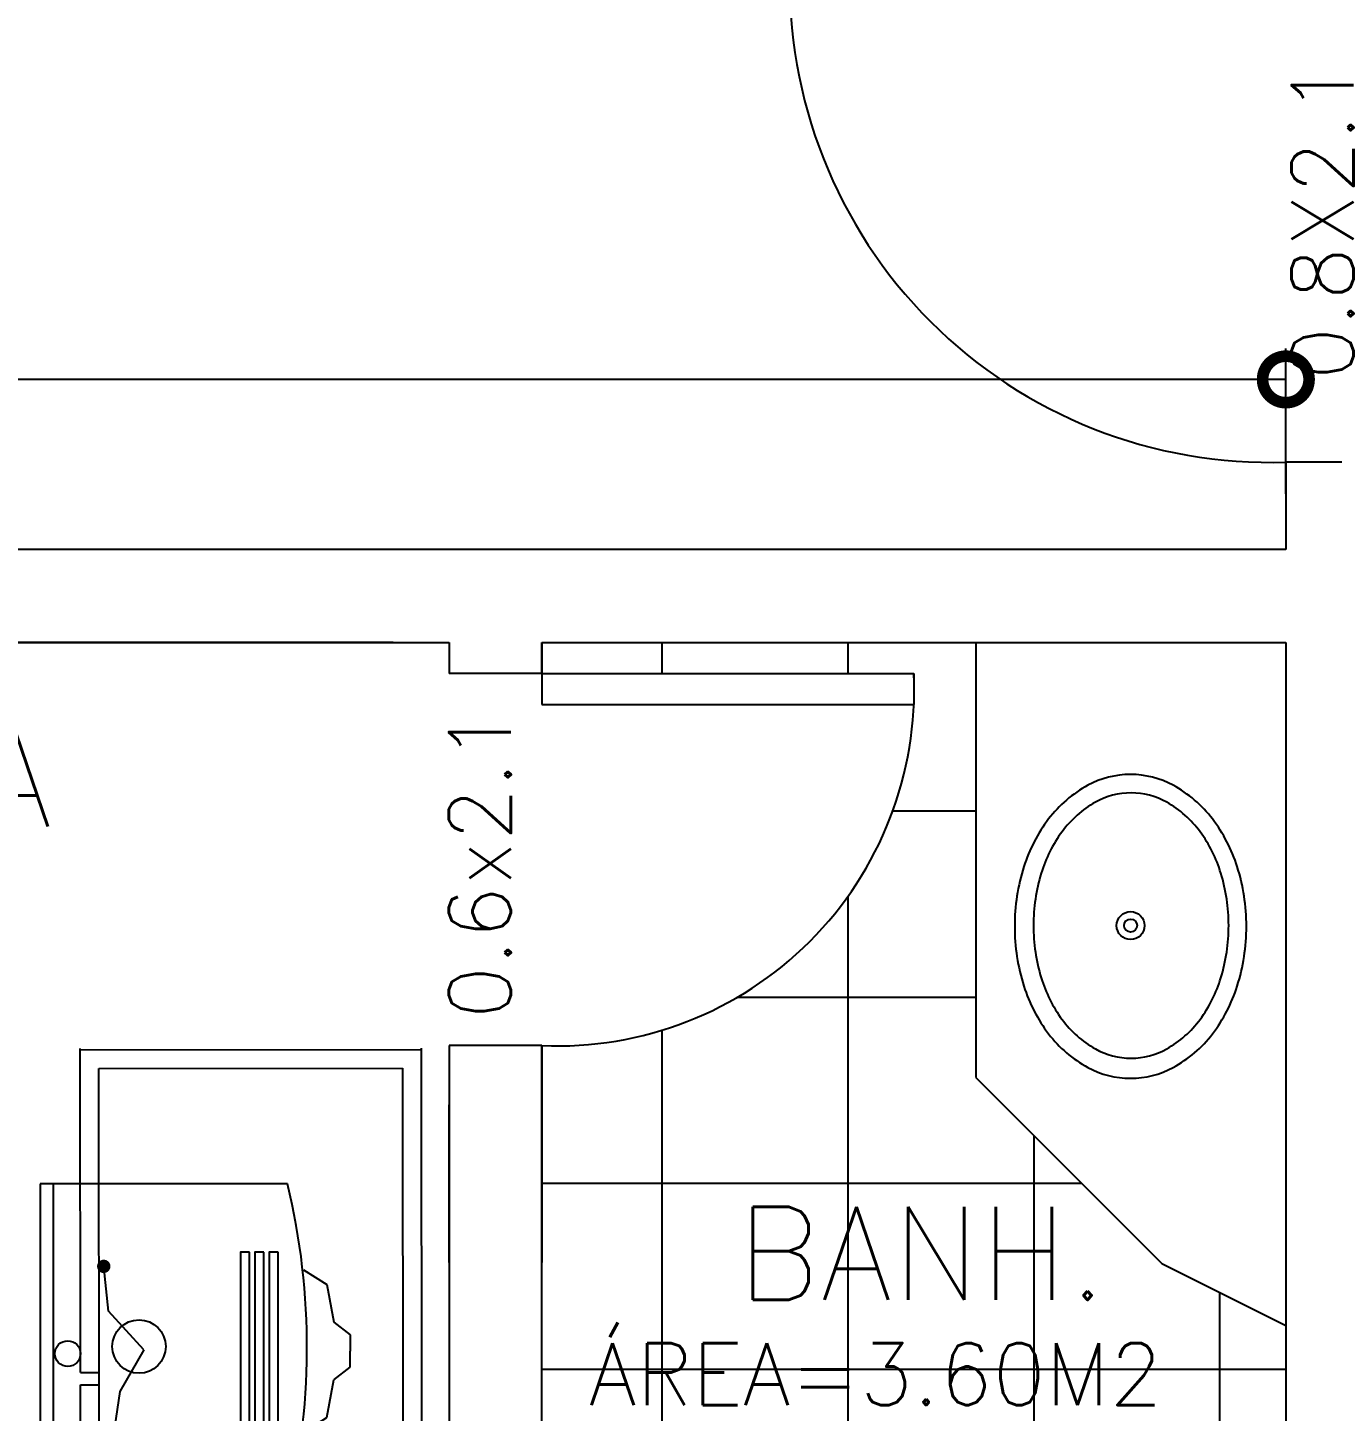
# Model space of a CAD drawing. Extents: x 500 to 638, y 181 to 267.
# Drawn here: x 549.677 to 551.781, y 229.732 to 231.963 of the extents above; entities that cross this region are included whole.
import ezdxf
from ezdxf.enums import TextEntityAlignment as Align

# ---------------------------------------------------------------- set-up
doc = ezdxf.new("R2010")
doc.units = 0
doc.header["$LTSCALE"] = 7
doc.layers.get('0').update_dxf_attribs({"linetype": 'CONTINUOUS'})
doc.layers.get('DEFPOINTS').update_dxf_attribs({"linetype": 'CONTINUOUS'})
for name, color, linetype in [('ACESSÓRIO', 2, 'CONTINUOUS'), ('ALVENARIA', 7, 'CONTINUOUS'), ('COTA', 1, 'CONTINUOUS'), ('HATCH', 30, 'CONTINUOUS'), ('JAPOR', 142, 'CONTINUOUS'), ('TEXTO2', 40, 'CONTINUOUS'), ('TEXTO3', 3, 'CONTINUOUS')]:
    doc.layers.add(name, color=color, linetype=linetype)
doc.styles.add('SIMPLEX', font='SIMPLEX.SHX')
doc.dimstyles.new('DIM50', dxfattribs={"dimtxt": 0.12, "dimasz": 0.15, "dimexe": 0.05, "dimexo": 0.09, "dimgap": 0.09, "dimtad": 1, "dimzin": 0, "dimdsep": 46, "dimtxsty": 'SIMPLEX', "dimblk1": 'DOTSMALL', "dimblk2": 'DOTSMALL', "dimsah": 1, "dimcen": 0.09, "dimadec": 0, "dimazin": 0, "dimtfac": 1, "dimtix": 1, "dimtofl": 0, "dimtmove": 2, "dimatfit": 3, "dimldrblk": 'DOTSMALL', "dimfxl": 1, "dimtolj": 1, "dimtzin": 0, "dimarcsym": 0})

# ---------------------------------------------------------------- blocks, each defined once
blk = doc.blocks.new('RTTTck')
for p, q in [((26.65043925588608, 11.72355620401837), (26.65043925588608, 12.24897556177789)), ((27.36543925588608, 12.24897556177789), (26.65043925588608, 12.24897556177789)), ((27.36543925588608, 11.71973872999926), (27.36543925588608, 12.24897556177789)), ((26.65043925588608, 12.22037556177788), (27.36543925588608, 12.22037556177788)), ((27.09299645080229, 12.10251855521462), (27.18907540935423, 12.11280777155498)), ((26.92142559853316, 12.07851102684589), (26.80475798973742, 12.0956592062728)), ((27.01064237829675, 12.02706571685462), (26.92142559853316, 12.07851102684589)), ((27.01064237829675, 12.02706571685462), (27.09299645080229, 12.10251855521462)), ((26.83392367986996, 11.6856374431412), (26.86558749219674, 11.6356672610569)), ((27.18195377496284, 11.6856374431412), (27.15028996263606, 11.6356672610569)), ((26.86558749219674, 11.6356672610569), (26.94638152220839, 11.6202859128616)), ((27.15028996263606, 11.6356672610569), (27.06949593262441, 11.6202859128616)), ((26.94638152220839, 11.6202859128616), (26.9733128655456, 11.58567739710313)), ((27.06949593262441, 11.6202859128616), (27.0425645892872, 11.58567739710313)), ((26.9733128655456, 11.58567739710313), (27.0079387274164, 11.58567739710313)), ((27.0425645892872, 11.58567739710313), (27.0079387274164, 11.58567739710313))]:
    blk.add_line(p, q)
at = {"const_width": 0.0143}
for points in [[(26.81190798973741, 12.09565920627282, 1), (26.79760798973742, 12.09565920627282, 1)], [(27.19622540935423, 12.11280777155498, 1), (27.18192540935422, 12.11280777155498, 1)]]:
    blk.add_lwpolyline(points, format="xyb", close=True, dxfattribs=at)
for points in [[(27.219542743317, 11.80101897282403), (27.219542743317, 11.8202461403872), (26.80018302772195, 11.8202461403872), (26.80018302772195, 11.80101897282403)], [(27.219542743317, 11.77025589057818), (27.219542743317, 11.78948305814137), (26.80018302772195, 11.78948305814137), (26.80018302772195, 11.77025589057818)], [(27.219542743317, 11.73949280833235), (27.219542743317, 11.75871997589553), (26.80018302772195, 11.75871997589553), (26.80018302772195, 11.73949280833235)]]:
    blk.add_lwpolyline(points, close=True)
blk.add_circle((27.01750508555479, 12.03735493319498), 0.05720000000000001)
blk.add_arc((27.01563377441967, 13.16280481974037), 1.484858112489088, 255.7622694461546, 283.6259177667483)
blk = doc.blocks.new('A$C2BC71508')
at = {"layer": 'ACESSÓRIO'}
for p, q in [((0.06480791911531014, 2.301389881806557), (0.06480599226256345, 2.303576998204647)), ((0.06480791911531014, 2.301389881806784), (0.614807705670728, 2.301874432461858)), ((0.06526603973475176, 1.781390083609352), (0.06480791911531014, 2.301389881806784)), ((0.6148057788179813, 2.304061548859721), (0.6155768627493217, 1.42882591930524)), ((0.094834337508928, 2.271416323484658), (0.5848341473490564, 2.271848014068468)), ((0.09557706455166226, 1.428367798685798), (0.09483433750870063, 2.271416323484658)), ((0.5848341473490564, 2.271848014068468), (0.5855768743914496, 1.428799489269807)), ((0.06526603973475176, 1.781390083609352), (0.09526602809251017, 1.781416513644984)), ((0.06528365975850647, 1.761390091370998), (0.09528364811626489, 1.76141652140663)), ((0.06555945617014913, 1.448341360888975), (0.06528365975850647, 1.761390091370998)), ((0.0655594561703765, 1.448341360888975), (0.09555944452790754, 1.448367790924607)), ((0.06557707619390385, 1.428341368650166), (0.5855768743914496, 1.428799489269807)), ((0.06603519681334546, 0.9083415704525066), (0.06557707619390385, 1.428341368650166)), ((0.09698666645704179, 2.643873344254644e-05), (0.09557706455143489, 1.428367798685798)), ((0.6155768627488669, 1.42882591930524), (0.6169864646547012, 0.0004845593528841619)), ((0.09560349458729434, 1.398367810328494), (0.5856033044271953, 1.398799500912304)), ((0.2906034189111324, 1.398539605560785), (0.2906474689707466, 1.348539624964673)), ((0.325603405328593, 1.398570440602583), (0.3256877524963784, 1.302830348504443)), ((0.3556033936858967, 1.398596870638215), (0.3556877408539094, 1.302856778540075)), ((0.3906033801031299, 1.398627705680013), (0.3906474301627441, 1.348627725083901)), ((0.5856033044271953, 1.398799500912304), (0.5869600462613107, 0.0304581176750105)), ((0.2906474689707466, 1.348539624964673), (0.3256474553879798, 1.348570460006471)), ((0.3556474437455108, 1.348596890042103), (0.3906474301627441, 1.348627725083901)), ((0.1355342978279168, 1.309859064069855), (0.3256814126018526, 1.31002658396946)), ((0.3091119797429656, 1.302815745223228), (0.3719758515353533, 1.302871128390592)), ((0.3091163484975823, 1.297856895183116), (0.3091119797429656, 1.302815745223228)), ((0.3719802202897426, 1.297912278350481), (0.3091163484975823, 1.297856895183116)), ((0.3256921212507677, 1.297871498464332), (0.3257292562038856, 1.25572066036338)), ((0.355681400959611, 1.310053014005092), (0.5469669013896237, 1.310221536824287)), ((0.3556921096085262, 1.297897928499964), (0.3557292445614166, 1.25574709039924)), ((0.3719758515353533, 1.302871128390592), (0.3719802202897426, 1.297912278350481)), ((0.3256965033212964, 1.292897533714807), (0.1355493885473606, 1.292730013815202)), ((0.5469819921090675, 1.293092486569634), (0.3556964916790548, 1.292923963750439)), ((0.135575801535424, 1.262749375928792), (0.3257229163093598, 1.262916895828397)), ((0.3091534834504728, 1.255706057082392), (0.3720173552428605, 1.255761440249756)), ((0.3091578522050895, 1.250747207041826), (0.3091534834504728, 1.255706057082392)), ((0.3720217239972499, 1.25080259020919), (0.3091578522050895, 1.250747207041826)), ((0.325733624958275, 1.250761810323041), (0.3257744002401068, 1.204478937610105)), ((0.3557229046668908, 1.262943325864029), (0.5470084050969035, 1.263111848683224)), ((0.3557336133160334, 1.250788240358673), (0.3557743885976379, 1.204505367645737)), ((0.3720173552428605, 1.255761440249756), (0.3720217239972499, 1.25080259020919)), ((0.3257380070288036, 1.245787845573972), (0.1355908922548679, 1.245620325674366)), ((0.5470234958165747, 1.245982798428798), (0.355737995386562, 1.245814275609604)), ((0.1356209455718727, 1.211507653175516), (0.3257680603458084, 1.211675173075122)), ((0.3557680487031121, 1.211701603110754), (0.5470535491333521, 1.211870125929948)), ((0.3257831510652522, 1.194546122820697), (0.1356360362913165, 1.194378602921091)), ((0.3091986274869214, 1.20446433432889), (0.3720624992790817, 1.204519717496254)), ((0.3092029962413108, 1.199505484288551), (0.3091986274869214, 1.20446433432889)), ((0.3720668680336985, 1.199560867455915), (0.3092029962413108, 1.199505484288551)), ((0.3257787689947236, 1.199520087569539), (0.3258159039476141, 1.157369249468815)), ((0.3557787573520272, 1.199546517605398), (0.3558158923051451, 1.157395679504447)), ((0.547068639852796, 1.194741075675523), (0.3557831394227833, 1.194572552856329)), ((0.3720624992790817, 1.204519717496254), (0.3720668680336985, 1.199560867455915)), ((0.1356624492793799, 1.164397965034226), (0.3258095640533156, 1.164565484933831)), ((0.3558095524106193, 1.164591914969463), (0.5470950528408594, 1.164760437788658)), ((0.3258246547727595, 1.147436434679406), (0.1356775399988237, 1.147268914779801)), ((0.3092401311944286, 1.157354646187599), (0.372104002986589, 1.157410029354963)), ((0.309244499948818, 1.152395796147488), (0.3092401311944286, 1.157354646187599)), ((0.3721083717412057, 1.152451179314852), (0.309244499948818, 1.152395796147488)), ((0.3258202727022308, 1.152410399428703), (0.3259241340913377, 1.034520264857377)), ((0.3558202610595345, 1.152436829464335), (0.3559186996617427, 1.040701947733936)), ((0.5471101435603032, 1.147631387534233), (0.3558246431300631, 1.147462864715038)), ((0.372104002986589, 1.157410029354963), (0.3721083717412057, 1.152451179314852)), ((0.355912227698127, 1.048048091227969), (0.5405088539596363, 1.08609224295887)), ((0.5439663753620607, 1.069315767282973), (0.3559276327791849, 1.030562217995879)), ((0.1375449439149179, 1.00304402888159), (0.325917662127722, 1.04186640835141)), ((0.3089961622797546, 1.031031521096878), (0.3705660800715123, 1.043720676591732)), ((0.3099971127055596, 1.026174741190829), (0.3089961622797546, 1.031031521096878)), ((0.3715670304970899, 1.038863896686138), (0.3099971127055596, 1.026174741190829)), ((0.3259285938534049, 1.029458114773291), (0.3269601471627084, 0.03022905736506232)), ((0.3559231594238099, 1.035639797650077), (0.3569601355202394, 0.03025548740069439)), ((0.3705660800715123, 1.043720676591732), (0.3715670304970899, 1.038863896686138)), ((0.3259330672087799, 1.02438053511932), (0.1410024653171149, 0.9862675532056926)), ((0.3561385899306515, 0.9627687225057286), (0.5407352161921608, 1.000812874236402)), ((0.5441927375945852, 0.9840363985602778), (0.3561539950117094, 0.9452828492734113)), ((0.1377713061476697, 0.9177646601591221), (0.3261440243602465, 0.95658703962917)), ((0.3261594294415318, 0.9391011663968527), (0.1412288275498668, 0.900988184483225)), ((0.3092225245125064, 0.9457521523744106), (0.3707924423040367, 0.9584413078694922)), ((0.3102234749383115, 0.9408953724685887), (0.3092225245125064, 0.9457521523744106)), ((0.3717933927298418, 0.953584527963443), (0.3102234749383115, 0.9408953724685887)), ((0.3707924423040367, 0.9584413078694922), (0.3717933927298418, 0.953584527963443)), ((0.06603519681334546, 0.9083415704525066), (0.09603518517064913, 0.9083680004881387)), ((0.06605281683710018, 0.8883415782141526), (0.09605280519463122, 0.8883680082497847)), ((0.0665109374565418, 0.5399997991338239), (0.06605281683710018, 0.8883415782141526)), ((0.1360768165909576, 0.8657193317479539), (0.3262239313648934, 0.8658868516473319)), ((0.3262390220845646, 0.8487578013929067), (0.1360919073106288, 0.8485902814935287)), ((0.3096544985062337, 0.8586760129013271), (0.3725183702983941, 0.8587313960686913)), ((0.3096588672606231, 0.8537171628609883), (0.3096544985062337, 0.8586760129013271)), ((0.3725227390530108, 0.8537725460283525), (0.3096588672606231, 0.8537171628609883)), ((0.3262346400140359, 0.8537317661422037), (0.3262754152958678, 0.8074488934292674)), ((0.3562239197224244, 0.865913281682964), (0.5475094201526645, 0.8660818045023859)), ((0.3562346283713396, 0.8537581961778358), (0.3562754036531715, 0.8074753234648995)), ((0.5475245108721083, 0.8489527542479607), (0.3562390104418682, 0.8487842314285388)), ((0.3725183702983941, 0.8587313960686913), (0.3725227390530108, 0.8537725460283525)), ((0.1361219606271789, 0.8144776089946788), (0.3262690754011146, 0.8146451288942842)), ((0.309699642542455, 0.807434290148052), (0.3725635143348427, 0.8074896733154162)), ((0.3097040112968443, 0.8024754401074858), (0.309699642542455, 0.807434290148052)), ((0.356269063758873, 0.8146715589299163), (0.5475545641888857, 0.8148400817491108)), ((0.3725635143348427, 0.8074896733154162), (0.3725678830890047, 0.80253082327485)), ((0.3262841661207858, 0.797516078639859), (0.1361370513468501, 0.7973485587402536)), ((0.3725678830890047, 0.80253082327485), (0.3097040112968443, 0.8024754401074858)), ((0.3262797840500298, 0.8024900433887012), (0.3263169190031476, 0.7603392052879769)), ((0.3562797724077882, 0.8025164734243333), (0.3563169073606787, 0.760365635323609)), ((0.5475696549085569, 0.7977110314946856), (0.3562841544783169, 0.797542508675491)), ((0.1361634643346861, 0.7673679208533883), (0.3263105791086218, 0.7675354407529937)), ((0.3097411462497348, 0.7603246020067616), (0.3726050180421225, 0.7603799851741257)), ((0.3097455150043515, 0.7553657519666501), (0.3097411462497348, 0.7603246020067616)), ((0.3563105674663802, 0.7675618707886258), (0.5475960678963929, 0.7677303936078204)), ((0.3726050180421225, 0.7603799851741257), (0.3726093867965119, 0.7554211351340143)), ((0.3263256698280657, 0.7504063904983411), (0.1361785550541299, 0.7502388705987357)), ((0.3726093867965119, 0.7554211351340143), (0.3097455150043515, 0.7553657519666501)), ((0.326321287757537, 0.7553803552478655), (0.3264251491470986, 0.6374902206765398)), ((0.3563212761152954, 0.7554067852834976), (0.3564197147172763, 0.6436719035528711)), ((0.5476111586158368, 0.7506013433531677), (0.3563256581858241, 0.7504328205339732)), ((0.3564132427534332, 0.6510180470471312), (0.5410098690151699, 0.6890621987780321)), ((0.5444673904175943, 0.6722857231021351), (0.3564286478347185, 0.6335321738148139)), ((0.1380459589704515, 0.6060139847005246), (0.3264186771832556, 0.6448363641705726)), ((0.3264340822645408, 0.6273504909382552), (0.1415034803728759, 0.5892375090248549)), ((0.3094971773355155, 0.6340014769158131), (0.3710670951270458, 0.6466906324108948)), ((0.3104981277613206, 0.6291446970099912), (0.3094971773355155, 0.6340014769158131)), ((0.3720680455528509, 0.6418338525053002), (0.3104981277613206, 0.6291446970099912)), ((0.3710670951270458, 0.6466906324108948), (0.3720680455528509, 0.6418338525053002)), ((0.09651092581384546, 0.540026229169456), (0.0665109374565418, 0.5399997991338239)), ((0.09652854583782755, 0.520026236931102), (0.06652855748029651, 0.5199998068954699)), ((0.06698667809973813, 8.697810471858247e-09), (0.06652855748029651, 0.5199998068954699)), ((0.09657020108920733, 0.4727445357151225), (0.326570111830506, 0.4729471659894386)), ((0.3565701001878097, 0.4729735960248433), (0.5865700109291083, 0.4731762262993868)), ((0.09659307150991481, 0.4467849659275487), (0.3265929822512135, 0.4469875962016374)), ((0.1222318149684725, 0.4208479637635207), (0.1222089445475376, 0.4468075335510946)), ((0.3565929706085171, 0.4470140262372695), (0.5865928813498158, 0.4472166565113582)), ((0.5667145493123371, 0.4471991436701899), (0.5667374197330446, 0.421239573882616)), ((0.1222318149684725, 0.4208479637635207), (0.3266158526719209, 0.4210280264140636)), ((0.1433398786737143, 0.4208665600000074), (0.1436613027437943, 0.0560271607390348)), ((0.1594813391541265, 0.4208807806513448), (0.1598027632242065, 0.05604138139037218)), ((0.2094813197500116, 0.420924830710959), (0.2098027438200916, 0.05608543144998634)), ((0.2256227802306512, 0.4209390513622964), (0.2259442043007311, 0.05609965210132373)), ((0.2756227608265363, 0.4209831014219105), (0.2759441848966162, 0.05614370216093789)), ((0.2917642213067211, 0.4209973220732479), (0.292085645376801, 0.05615792281227527)), ((0.356615841029452, 0.4210544564496956), (0.5667374197330446, 0.421239573882616)), ((0.3579056623832457, 0.4210555927844268), (0.3582270864533257, 0.05621619352345419)), ((0.4079056429791308, 0.4210996428438136), (0.4082270670492107, 0.05626024358284099)), ((0.4240471034597704, 0.4211138634953784), (0.4243685275298503, 0.05627446423440574)), ((0.4740470840556554, 0.4211579135547652), (0.4743685081257354, 0.05631851429379253)), ((0.490188544536295, 0.4211721342063299), (0.490509968606375, 0.05633273494535729)), ((0.5401885251319527, 0.4212161842659441), (0.5405099492020327, 0.05637678500497145)), ((0.5563299856123649, 0.4212304049172815), (0.5566514096824449, 0.05639100565630883)), ((0.3269160971033216, 0.08022903796094738), (0.291916110685861, 0.08019820291914925)), ((0.291916110685861, 0.08019820291914925), (0.2919601607454752, 0.03019822232326419)), ((0.3919160718778585, 0.08028630303837758), (0.3569160854606253, 0.08025546799657945)), ((0.3919160718778585, 0.08028630303837758), (0.3919601219374726, 0.03028632244249252)), ((0.1225532390385524, 0.0560085645025481), (0.2919372903247677, 0.05615779211129279)), ((0.1225761094592599, 0.03004899471474687), (0.1225532390385524, 0.0560085645025481)), ((0.3919372515167652, 0.05624589223052112), (0.5670588438031245, 0.05640017462164337)), ((0.5670588438031245, 0.05640017462164337), (0.567081714223832, 0.0304406048333874)), ((0.5869600462613107, 0.03045811767455575), (0.09696023642140972, 0.03002642709120096)), ((0.6169864646547012, 0.0004845593528841619), (0.06698667809973813, 8.697810471858247e-09))]:
    blk.add_line(p, q, dxfattribs=at)
for centre, radius in [((0.04447875257096712, 1.811582713672124), 0.02076067935336179), ((0.04477216900636449, 1.478533990951291), 0.02076067935336179), ((0.04524790964956082, 0.9385342005153916), 0.02076067935336178), ((0.04572365029275716, 0.5701924291965952), 0.02076067935336178), ((0.04579450205051216, 0.4897705964659735), 0.02076067935336178)]:
    blk.add_circle(centre, radius, dxfattribs=at)
for centre, start, end in [((0.1355418431876387, 1.30129453894267), 90.0504776565285, 270.0504776565285), ((0.5469744467491182, 1.301657011697102), 270.0504776565285, 90.0504776565285), ((0.135583346895146, 1.25418485080138), 90.0504776565285, 270.0504776565285), ((0.5470159504566254, 1.254547323555812), 270.0504776565285, 90.0504776565285), ((0.1356284909313672, 1.202943128047991), 90.0504776565285, 270.0504776565285), ((0.5470610944928467, 1.203305600802423), 270.0504776565285, 90.0504776565285), ((0.1356699946388744, 1.155833439907042), 90.0504776565285, 270.0504776565285), ((0.5471025982003539, 1.156195912661474), 270.0504776565285, 90.0504776565285), ((0.5422376146609622, 1.07770400512095), 281.6452355153595, 101.6452355153595), ((0.1392737046162438, 0.9946557910435558), 101.6452355153595, 281.6452355153595), ((0.5424639768934867, 0.9924246363982547), 281.6452355153595, 101.6452355153595), ((0.1395000668487683, 0.909376422321202), 101.6452355153595, 281.6452355153595), ((0.1360843619506795, 0.8571548066204286), 90.0504776565285, 270.0504776565285), ((0.547516965512159, 0.8575172793748607), 270.0504776565285, 90.0504776565285), ((0.1361295059869008, 0.8059130838670399), 90.0504776565285, 270.0504776565285), ((0.5475621095483802, 0.8062755566214719), 270.0504776565285, 90.0504776565285), ((0.136171009694408, 0.7588033957262041), 90.0504776565285, 270.0504776565285), ((0.5476036132558875, 0.7591658684806362), 270.0504776565285, 90.0504776565285), ((0.5427386297164958, 0.6806739609399983), 281.6452355153595, 101.6452355153595), ((0.1397747196717773, 0.5976257468627182), 101.6452355153595, 281.6452355153595)]:
    blk.add_arc(centre, 0.008564528450961006, start, end, dxfattribs=at)
at = {"layer": 'ACESSÓRIO', "xscale": 0.7538247115756462, "yscale": 0.7538247115756747, "zscale": 0.7538247115756774, "rotation": 90}
blk.add_blockref('RTTTck', (9.233580470540574, -18.5434925317594), dxfattribs=at)
blk = doc.blocks.new('_DOTSMALL')
at = {"color": 0, "linetype": 'ByBlock', "const_width": 0.5}
blk.add_lwpolyline([(-0.0625, 0, 1), (0.0625, 0, 1)], format="xyb", close=True, dxfattribs=at)
blk = doc.blocks.new('*D72')
at = {"layer": 'COTA', "color": 0, "lineweight": -2}
for p, q in [((550.2664221802758, 230.9718701867938), (549.3463622357943, 230.9718701867938)), ((549.3963622357943, 227.9718701867884), (549.3963622357943, 230.9718701867938)), ((550.2664221802758, 227.9718701867884), (549.3463622357943, 227.9718701867884))]:
    blk.add_line(p, q, dxfattribs=at)
at = {"layer": 'DEFPOINTS', "color": 0}
for p in [(549.3963622357943, 230.9718701867938), (550.3564221802758, 230.9718701867938), (550.3564221802758, 227.9718701867884)]:
    blk.add_point(p, dxfattribs=at)
at = {"layer": 'COTA', "color": 0, "lineweight": -2, "xscale": 0.15, "yscale": 0.15, "zscale": 0.15}
for p, rotation in [((549.3963622357943, 230.9718701867938), 90), ((549.3963622357943, 227.9718701867884), 270)]:
    blk.add_blockref('_DOTSMALL', p, dxfattribs=dict(at, rotation=rotation))
at = {"layer": 'COTA', "color": 0, "insert": (549.2463622357943, 229.4718701867912), "char_height": 0.12, "attachment_point": 5, "rotation": 90, "style": 'SIMPLEX'}
blk.add_mtext('\\A1;3.00', dxfattribs=at)
blk = doc.blocks.new('*D73')
at = {"layer": 'COTA', "color": 0, "lineweight": -2}
for p, q in [((549.3963622357943, 231.1218701867952), (549.3963622357943, 231.2718701867952)), ((549.3063622357956, 231.1218701867952), (549.3463622357943, 231.1218701867952)), ((550.2664221802758, 230.9718701867938), (549.3463622357943, 230.9718701867938)), ((549.3963622357943, 230.9718701867938), (549.3963622357943, 230.8218701867937))]:
    blk.add_line(p, q, dxfattribs=at)
at = {"layer": 'DEFPOINTS', "color": 0}
for p in [(549.3963622357957, 231.1218701867952), (549.3963622357943, 231.1218701867952), (550.3564221802758, 230.9718701867938)]:
    blk.add_point(p, dxfattribs=at)
at = {"layer": 'COTA', "color": 0, "lineweight": -2, "xscale": 0.15, "yscale": 0.15, "zscale": 0.15}
for p, rotation in [((549.3963622357943, 231.1218701867952), 270), ((549.3963622357943, 230.9718701867938), 90)]:
    blk.add_blockref('_DOTSMALL', p, dxfattribs=dict(at, rotation=rotation))
at = {"layer": 'COTA', "color": 0, "insert": (549.2463622357943, 231.0468701867946), "char_height": 0.12, "attachment_point": 5, "rotation": 90, "style": 'SIMPLEX'}
blk.add_mtext('\\A1;0.15', dxfattribs=at)
blk = doc.blocks.new('*D167')
at = {"layer": 'COTA', "color": 0, "lineweight": -2}
for p, q in [((544.7843407788391, 231.211870186793), (544.7843407788391, 231.4461587844695)), ((551.7064221802743, 231.2118701867938), (551.7064221802743, 231.4461587844695)), ((551.7064221802743, 231.3961587844695), (544.7843407788391, 231.3961587844695))]:
    blk.add_line(p, q, dxfattribs=at)
at = {"layer": 'DEFPOINTS', "color": 0}
for p in [(544.7843407788391, 231.3961587844695), (544.7843407788391, 231.121870186793), (551.7064221802743, 231.1218701867938)]:
    blk.add_point(p, dxfattribs=at)
at = {"layer": 'COTA', "color": 0, "lineweight": -2, "xscale": 0.15, "yscale": 0.15, "zscale": 0.15, "rotation": 180}
blk.add_blockref('_DOTSMALL', (544.7843407788391, 231.3961587844695), dxfattribs=at)
at = {"layer": 'COTA', "color": 0, "lineweight": -2, "xscale": 0.15, "yscale": 0.15, "zscale": 0.15}
blk.add_blockref('_DOTSMALL', (551.7064221802743, 231.3961587844695), dxfattribs=at)
at = {"layer": 'COTA', "color": 0, "insert": (546.3783151990958, 231.55496839911), "char_height": 0.12, "attachment_point": 5, "style": 'SIMPLEX'}
blk.add_mtext('\\A1;6.90', dxfattribs=at)

msp = doc.modelspace()

# ---------------------------------------------------------------- hatches: boundary and pattern name
at = {"layer": 'HATCH'}
h = msp.add_hatch(dxfattribs=at)
h.set_pattern_fill('_USER', color=256, scale=0.3, style=0, double=1, pattern_type=0)
h.set_pattern_definition([(0, (0.5, 0), (0, 0.3), []), (90, (0.5, 0), (-0.3, 1.836909530733566e-17), [])])
h.paths.add_polyline_path([(551.7064221802757, 229.2968701867928), (551.7064221802748, 229.6218701867927), (551.706422180275, 229.8705808083017), (551.5064221802761, 229.9705808083012), (551.2064221802761, 230.2705808083011), (551.2064221802761, 230.9718701867937), (550.5064221802758, 230.9718701867938), (550.5064221802758, 230.9218701867927), (551.1064221802753, 230.9218701867927, -0.4399017163411669), (550.5064221802761, 230.3218701867928), (550.5064221802759, 229.9718701867928), (550.5064221802759, 228.8918701867885), (551.7064221802757, 228.8918701867891)])
h.paths.add_polyline_path([(551.1740776729293, 229.398346584359, 339204.1465025566), (551.1740776729416, 229.3983486651081, 489963.090884248), (551.1740776729645, 229.3983501056221, 4.989047231265203e-06)], flags=16)
h.paths.add_polyline_path([(551.1740817180103, 229.3971518082027, -0.2227637398324072), (551.2367436556825, 229.5332085846137, -0.1704873002212828), (551.3673444029603, 229.5796507374278, -0.03269148497844791), (551.4327368534767, 229.5784789912828, -0.05421717048254385), (551.5233456796296, 229.5609228524316, -0.06549329340126653), (551.5485833175549, 229.5506518082103, -0.1687212081399663), (551.5825833175539, 229.5136518082102, 0.2619510833797212), (551.589585993525, 229.5091518082109), (551.5905833175536, 229.5091518082109), (551.6584581325028, 229.5091518082109, -0.4399017163529083), (551.6705833175536, 229.4971518082108), (551.6705833175536, 229.3971518082111), (551.6705833175536, 229.2971518082099, -0.4399017163160188), (551.6584581325027, 229.2851518082111), (551.5895859935251, 229.2851518082111, 0.2619510833894018), (551.5825833175538, 229.2806518082117, -0.1687212081506698), (551.5485833175519, 229.2436518082102, -0.06549329339258614), (551.5233456796299, 229.2333807639905, -0.05421717041646792), (551.4327368535891, 229.2158246251488, -0.0326914850349012), (551.36734440296, 229.2146528789943, -0.1704873002222416), (551.2367436556817, 229.261095031809, -0.2227637398059537)], flags=16)
h.paths.add_polyline_path([(551.224083317554, 229.3971518082115, -0.2223705947784925), (551.2685833175542, 229.494651808211, -0.1712927295530763), (551.368583317554, 229.5296518082109, -0.03332408686976088), (551.4285833174755, 229.5286518082175, -0.05178331335649163), (551.5050777102829, 229.5142164809165, -0.3582103627983794), (551.5235833175536, 229.490651808209), (551.5235833175536, 229.3971518082111), (551.5235833175536, 229.3036518082094, -0.3582103627457461), (551.5050777102836, 229.2800871355059, -0.05178331332091171), (551.4285833175295, 229.2656518082091, -0.0333240868998535), (551.368583317554, 229.2646518082111, -0.1712927295494796), (551.2685833175559, 229.2996518082095, -0.2223705947850897)], flags=0)
h.paths.add_polyline_path([(551.4185833175538, 229.437151808211), (551.4815833175537, 229.437151808211, -0.0749999999999985), (551.4815833175537, 229.3571518082111), (551.4185833175538, 229.3571518082111, -0.9124999999999995)], flags=0)
h.paths.add_polyline_path([(551.5396545840695, 229.2851518082111), (551.5400833175538, 229.2851518082111, -0.01371610223310192)], flags=0)
h.paths.add_polyline_path([(551.7064221802757, 228.8718701867891), (550.5064221802755, 228.8718701867886), (550.5064221802755, 227.9718701867885), (551.7064221802757, 227.971870186789)])
h.paths.add_polyline_path([(550.7644110849765, 229.8741740155856), (551.4751253706908, 229.8741740155856), (551.4751253706908, 230.0991740155856), (550.7644110849765, 230.0991740155856)], flags=24)

# ---------------------------------------------------------------- linework, layer by layer
at = {"layer": 'ACESSÓRIO'}
for p, q in [((551.2064221802761, 230.9705808083012), (551.2064221802761, 230.2705808083011)), ((551.2064221802761, 230.2705808083011), (551.5064221802761, 229.9705808083012)), ((551.5064221802761, 229.9705808083012), (551.7064221802761, 229.8705808083011))]:
    msp.add_line(p, q, dxfattribs=at)
for radius in [0.02249999999997954, 0.01056034474571647]:
    msp.add_circle((551.4559011843294, 230.5154358596783), radius, dxfattribs=at)
for centre, radius, start, end in [((551.4559011843294, 230.614889261768), 0.1441958291116433, 89.99999999998695, 118.4947961999996), ((551.4559011843294, 230.614889261768), 0.1441958291116521, 61.50520380000044, 90.00000000000975), ((551.4822489279413, 230.5663522426006), 0.1994230490588337, 118.4947962000069, 142.6544947837231), ((551.4295534407172, 230.5663522426006), 0.1994230490588442, 37.34550521627686, 61.50520379999315), ((551.4828206870468, 230.5655327393364), 0.1707091831184462, 119.366860365933, 143.642998816494), ((551.4567116503142, 230.6119315439825), 0.117468870650446, 89.99999999999999, 119.3668603659286), ((551.4567116503142, 230.6119315439825), 0.1174688706504412, 60.63313963407144, 89.99999999999999), ((551.4306026135814, 230.5655327393364), 0.1707091831184616, 36.35700118350012, 60.63313963405974), ((551.5236954692402, 230.534726387133), 0.2515575915398476, 142.6544947837381, 162.4600059207611), ((551.5239821323055, 230.5352335594982), 0.221819895054907, 143.6429988165103, 163.0432731373612), ((551.389441168323, 230.5352335594982), 0.2218198950549026, 16.95672686263874, 36.35700118348969), ((551.3881068994183, 230.5347263871328), 0.2515575915398932, 17.53999407925386, 37.34550521627816), ((551.589002333325, 230.5140850830369), 0.3200488313545407, 162.4600059207436, 179.9999999999951), ((551.5889128439526, 230.5154358596781), 0.2897017500175707, 163.0432731373257, 179.9999999999837), ((551.3245104566756, 230.5154358596783), 0.2897017500175454, 7.016477563892661e-15, 16.95672686265936), ((551.3228000353338, 230.514085083037), 0.3200488313545395, 359.9999999999903, 17.53999407923893), ((551.589002333325, 230.514085083037), 0.3200488313545381, 180.0000000000049, 197.5399940792564), ((551.5889128439524, 230.5154358596784), 0.2897017500174616, 180.0000000000229, 196.9567268626815), ((551.3245104566759, 230.5154358596783), 0.2897017500174286, 343.043273137336, 359.9999999999951), ((551.3228000353338, 230.5140850830369), 0.3200488313545407, 342.4600059207611, 9.752236021568108e-12), ((551.5239821323055, 230.4956381598584), 0.2218198950549195, 196.956726862645, 216.3570011834956), ((551.389441168323, 230.4956381598584), 0.2218198950549153, 323.6429988165044, 343.043273137355), ((551.5236954692402, 230.4934437789409), 0.2515575915398414, 197.539994079239, 217.3455052162619), ((551.3881068994183, 230.493443778941), 0.2515575915399004, 322.6544947837218, 342.4600059207462), ((551.4828206870468, 230.4653389800201), 0.1707091831184616, 216.3570011835001, 240.6331396340598), ((551.4306026135816, 230.4653389800201), 0.1707091831184462, 299.366860365933, 323.642998816494), ((551.4822489279413, 230.4618179234732), 0.1994230490588442, 217.3455052162769, 241.5052037999931), ((551.4295534407172, 230.4618179234732), 0.1994230490588337, 298.4947962000069, 322.6544947837232), ((551.4567116503142, 230.418940175374), 0.1174688706504128, 240.6331396340642, 270), ((551.4567116503142, 230.418940175374), 0.1174688706504213, 270, 299.366860365933), ((551.4559011843294, 230.4132809043059), 0.1441958291117089, 241.5052038000005, 270.0000000000098), ((551.4559011843294, 230.4132809043058), 0.1441958291115933, 270, 298.4947962000141)]:
    msp.add_arc(centre, radius, start, end, dxfattribs=at)
at = {"layer": 'ALVENARIA'}
for p, q in [((551.8564221802749, 231.2627809416259), (551.7064221802748, 231.2627809416259)), ((551.7064221802743, 231.2627809416259), (551.7064221802743, 231.1218701867938)), ((551.706422180275, 231.262780941626), (551.7064221802748, 231.1218701867938)), ((551.7064221802743, 231.121870186793), (547.8050981158283, 231.1218701867968)), ((547.8050981158283, 230.9718701867938), (550.356422180276, 230.9718701867938)), ((550.3564221802758, 230.9718701867929), (550.3564221802758, 230.9218701867927)), ((550.356422180276, 230.9718701867928), (550.356422180276, 230.9218701867928)), ((550.5064221802754, 230.9718701867928), (550.5064221802754, 230.9218701867927)), ((550.5064221802754, 230.9218701867927), (550.5064221802754, 230.9718701867928)), ((550.5064221802763, 230.9718701867928), (550.5064221802763, 230.9218701867928)), ((550.5064221802754, 230.9718701867928), (550.5064221802754, 230.9218701867927)), ((550.5064221802759, 230.9218701867927), (550.5064221802759, 230.9718701867928)), ((550.5064221802759, 230.9718701867938), (551.706422180275, 230.9718701867937)), ((551.7064221802759, 230.9718701867928), (551.7064221802757, 229.2968701867928)), ((551.706422180275, 230.9718701867928), (551.706422180275, 229.7718701867928)), ((550.5064221802754, 230.9218701867927), (550.3564221802753, 230.9218701867927)), ((550.5064221802754, 230.9218701867927), (550.3564221802753, 230.9218701867927)), ((550.3564221802758, 230.3218701867928), (550.3564221802758, 227.9718701867884)), ((550.5064221802754, 230.3218701867928), (550.3564221802753, 230.3218701867928)), ((550.5064221802759, 227.9718701867885), (550.5064221802756, 230.3218701867928)), ((550.5064221802761, 230.3218701867927), (550.5064221802759, 229.9718701867928)), ((550.356422180276, 229.9718701867928), (550.356422180276, 230.2260657111253)), ((551.7064221802761, 229.9718701867891), (551.7064221802758, 227.9718701867891))]:
    msp.add_line(p, q, dxfattribs=at)
at = {"layer": 'JAPOR'}
for p, q in [((550.5064221802754, 230.9218701867927), (550.5064221802754, 230.8718701867928)), ((550.5064221802754, 230.9218701867927), (551.1064221802753, 230.9218701867927)), ((551.1064221802753, 230.9218701867927), (551.1064221802753, 230.8718701867928)), ((550.5064221802754, 230.8718701867928), (551.1064221802753, 230.8718701867928))]:
    msp.add_line(p, q, dxfattribs=at)
for centre, radius, start, end in [((551.6814221802747, 232.0377809416259), 0.7754031209635541, 178.1523897340037, 271.847610265993), ((550.5314221802753, 230.8968701867928), 0.5755432216611043, 267.5104470780036, 2.489552921996427)]:
    msp.add_arc(centre, radius, start, end, dxfattribs=at)

# ---------------------------------------------------------------- block references
at = {"layer": 'ACESSÓRIO'}
msp.add_blockref('A$C2BC71508', (549.696824782185, 228.0134818259492), dxfattribs=at)

# ---------------------------------------------------------------- texts
at = {"layer": 'TEXTO2', "style": 'SIMPLEX'}
for s, p in [('0.8X2.1', (551.8157073222408, 231.6524117263408)), ('0.6x2.1', (550.4562605016358, 230.6153411781571))]:
    msp.add_text(s, height=0.1, rotation=90, dxfattribs=at).set_placement(p, align=Align.CENTER)
msp.add_text('ÁREA=3.60M2', height=0.1, dxfattribs=at).set_placement((550.5818198018089, 229.7421649715843))
at = {"layer": 'TEXTO3', "style": 'SIMPLEX'}
for s, p in [('SUITE DE VISITA', (548.9283752327582, 230.6752075034479)), ('BANH.', (551.1197682278337, 229.9116740155856))]:
    msp.add_text(s, height=0.15, dxfattribs=at).set_placement(p, align=Align.CENTER)

# ---------------------------------------------------------------- dimensions: what is measured, and where the dimension line sits
at = {"layer": 'COTA'}
dim = msp.add_linear_dim(base=(544.7843407788391, 231.3961587844695), p1=(551.7064221802743, 231.1218701867938), p2=(544.7843407788391, 231.121870186793), text='6.90', dimstyle='DIM50', dxfattribs=at)
dim.commit()
dim.dimension.update_dxf_attribs({"geometry": '*D167', "text_midpoint": (546.3783151990958, 231.55496839911), "dimtype": 160})
for base, p1, p2, picture, middle in [((549.3963622357943, 231.1218701867952), (550.3564221802758, 230.9718701867938), (549.3963622357957, 231.1218701867952), '*D73', (549.2463622357943, 231.0468701867946)), ((549.3963622357943, 230.9718701867938), (550.3564221802758, 227.9718701867884), (550.3564221802758, 230.9718701867938), '*D72', (549.2463622357943, 229.4718701867912))]:
    dim = msp.add_linear_dim(base=base, p1=p1, p2=p2, angle=90, dimstyle='DIM50', dxfattribs=at)
    dim.commit()
    dim.dimension.update_dxf_attribs({"geometry": picture, "text_midpoint": middle})

doc.saveas('drawing.dxf')
